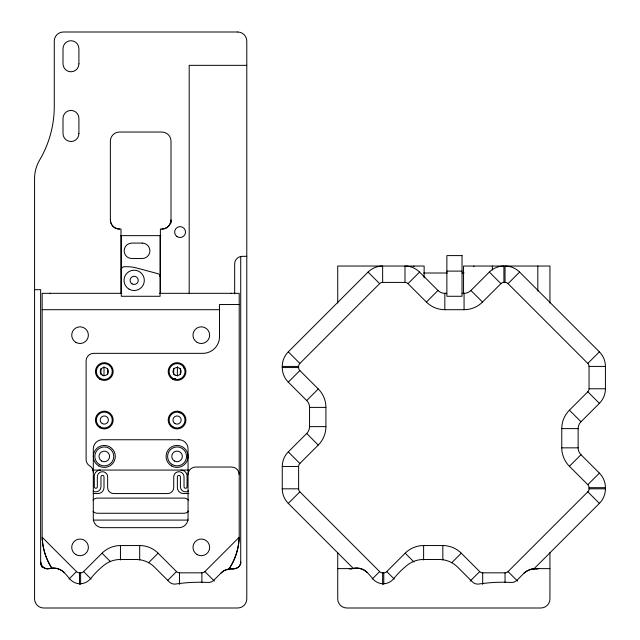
<?xml version="1.0" encoding="UTF-8"?>
<svg xmlns="http://www.w3.org/2000/svg" width="640" height="640" viewBox="0 0 640 640"><rect width="100%" height="100%" fill="white"/><g stroke="black" fill="none" stroke-linecap="round" stroke-linejoin="round"><path stroke-width="0.96" d="M228.784 569.264C235.184 559.872 238.792 548.64 239.176 537.296L204.88 571.592A4.248 4.248 0 0 1 201.88 572.832L179.528 572.832A4.248 4.248 0 0 1 176.528 571.592L158.12 553.184A26.072 26.072 0 0 0 139.688 545.552L120.456 545.552A26.072 26.072 0 0 0 102.024 553.184L83.616 571.592A4.248 4.248 0 0 1 80.616 572.832L79.488 572.832A4.248 4.248 0 0 1 76.488 571.592L42.192 537.296C42.544 548.032 45.808 558.648 51.56 567.728M353.2 568.304L288.296 503.392A20.616 20.616 0 0 1 282.256 488.816L282.256 466.464A20.616 20.616 0 0 1 288.296 451.888L306.696 433.488A9.704 9.704 0 0 0 309.544 426.624L309.544 407.392A9.704 9.704 0 0 0 306.696 400.536L288.296 382.128A20.616 20.616 0 0 1 282.256 367.552L282.256 366.424A20.616 20.616 0 0 1 288.296 351.848L368.064 272.072A20.616 20.616 0 0 1 382.64 266.04L382.64 282.408A4.248 4.248 0 0 0 379.64 283.648L299.872 363.424A4.248 4.248 0 0 0 298.624 366.424L298.624 367.552A4.248 4.248 0 0 0 299.872 370.552L318.272 388.96A26.072 26.072 0 0 1 325.912 407.392L325.912 426.624A26.072 26.072 0 0 1 318.272 445.064L299.872 463.464A4.248 4.248 0 0 0 298.624 466.464L298.624 488.816A4.248 4.248 0 0 0 299.872 491.816L379.64 571.592A4.248 4.248 0 0 0 382.64 572.832L383.776 572.832A4.248 4.248 0 0 0 386.776 571.592L405.176 553.184A26.072 26.072 0 0 1 423.616 545.552L442.848 545.552A26.072 26.072 0 0 1 461.28 553.184L479.688 571.592A4.248 4.248 0 0 0 482.688 572.832L505.04 572.832A4.248 4.248 0 0 0 508.04 571.592L587.808 491.816A4.248 4.248 0 0 0 589.056 488.816L589.056 487.688A4.248 4.248 0 0 0 587.808 484.688L569.408 466.28A26.072 26.072 0 0 1 561.768 447.848L561.768 428.616A26.072 26.072 0 0 1 569.408 410.184L587.808 391.776A4.248 4.248 0 0 0 589.056 388.776L589.056 366.424A4.248 4.248 0 0 0 587.808 363.424L508.04 283.648A4.248 4.248 0 0 0 505.04 282.408L503.904 282.408A4.248 4.248 0 0 0 500.904 283.648L482.504 302.056A26.072 26.072 0 0 1 464.064 309.696L444.832 309.696A26.072 26.072 0 0 1 426.4 302.056L407.992 283.648A4.248 4.248 0 0 0 404.992 282.408L382.64 282.408M68.992 579.08L76.488 571.592M288.296 382.128L299.872 370.552M407.992 283.648L419.568 272.072L437.976 290.48A9.704 9.704 0 0 0 444.832 293.32L446.76 293.32M306.696 400.536L318.272 388.96M148.592 562.72L158.12 553.184M426.4 302.056L437.976 290.48M167.672 580.44L176.528 571.592M462.144 293.32L464.064 293.32A9.704 9.704 0 0 0 470.928 290.48L489.328 272.072A20.616 20.616 0 0 1 503.904 266.04L503.904 282.408M288.296 503.392L299.872 491.816M508.04 283.648L519.616 272.072L599.384 351.848A20.616 20.616 0 0 1 605.424 366.424L605.424 388.776A20.616 20.616 0 0 1 599.384 403.352L580.984 421.76A9.704 9.704 0 0 0 578.136 428.616L578.136 447.848A9.704 9.704 0 0 0 580.984 454.704L599.384 473.112A20.616 20.616 0 0 1 605.424 487.688L605.424 488.816A20.616 20.616 0 0 1 599.384 503.392L533.768 569.008M240.728 256.488L240.728 562.048C240.44 572.072 227.256 566.832 222.512 571.76A10.816 7.648 -45 0 0 220.856 573.192L213.816 580.232A7.576 7.576 0 0 1 208.072 582.44A162.192 162.192 0 0 0 175.736 584.024A7.576 7.576 0 0 1 169.248 581.888L154.4 567.04A25.768 25.768 0 0 0 136.176 559.496L120.248 559.496A25.768 25.768 0 0 0 104.248 565.064A86.4 86.4 0 0 0 90.496 578.736A13.384 13.384 0 0 1 69.608 578.736A86.4 86.4 0 0 0 64.264 572.672C60.504 568.72 54.528 567.112 49.296 568.624A6.824 6.824 0 0 1 40.64 562.048L40.64 289.688L34.576 289.688M372.152 579.08L379.64 571.592M587.808 363.424L599.384 351.848M451.744 562.72L461.28 553.184M569.408 466.28L580.984 454.704M470.152 581.12L479.688 571.592M587.808 484.688L599.384 473.112M536.864 568.872L531.336 569.136L525.664 571.76A10.816 7.648 -45 0 0 524.016 573.192L516.976 580.232A7.576 7.576 0 0 1 511.224 582.44A162.192 162.192 0 0 0 478.888 584.024A7.576 7.576 0 0 1 472.408 581.888L457.56 567.04A25.768 25.768 0 0 0 439.336 559.496L423.408 559.496A25.768 25.768 0 0 0 407.408 565.064A86.4 86.4 0 0 0 393.648 578.736A13.384 13.384 0 0 1 372.768 578.736A86.4 86.4 0 0 0 367.416 572.672C363.664 568.72 357.688 567.112 352.456 568.624A6.824 6.824 0 0 1 348.784 568.624L337.736 568.624M161.904 229.056C166.76 229.168 171.112 224.816 171 219.96A9.096 9.096 0 0 1 161.904 229.056L160.384 229.056L160.384 293.576M246.784 65.344L189.184 65.344L189.184 293.776M117.808 228.904L120.976 229.056L120.976 293.576M120.496 235.648L160.872 235.648M246.784 256.336L242.24 256.336A7.576 7.576 0 0 0 234.664 263.912L234.664 293.864M446.872 271.112L462.032 271.112M423.608 273.008L447.296 273.008M462.096 273.008L464.072 273.008M121.776 293.32L42.152 293.32L42.152 535.296A60.632 60.632 0 0 0 52.112 568.584M159.48 293.32L239.208 293.32L239.208 535.296A60.632 60.632 0 0 1 228.72 569.376M239.208 304.536L219.504 304.536L219.504 336.672A16.672 16.672 0 0 1 202.832 353.344L93.696 353.344A7.576 7.576 0 0 0 86.112 360.928L86.112 459.464A7.576 7.576 0 0 0 89.712 465.912A7.576 7.576 0 0 1 93.312 472.36M42.152 309.696L219.504 309.696M282.256 366.424L298.624 366.424M589.056 366.424L605.424 366.424M282.256 367.552L298.624 367.552M589.056 388.776L605.424 388.776M309.544 407.392L325.912 407.392M309.544 426.624L325.912 426.624M561.768 428.616L578.136 428.616M561.768 447.848L578.136 447.848M282.256 466.464L298.624 466.464M92.64 470.064L188.76 470.064M589.056 487.688L605.424 487.688M282.256 488.816L298.624 488.816M589.056 488.816L605.424 488.816M93.136 493.56L97.936 493.56A6.064 6.064 0 0 0 104 487.496L104 476.888A1.512 1.512 0 0 0 102.488 475.368A1.512 1.512 0 0 0 100.968 476.888L100.968 486.736A5.152 5.152 0 0 1 93.128 491.136M188.888 493.56L183.424 493.56A6.064 6.064 0 0 1 177.368 487.496L177.368 476.888A1.512 1.512 0 0 1 178.88 475.368A1.512 1.512 0 0 1 180.392 476.888L180.392 486.736A5.152 5.152 0 0 0 188.552 490.928M188.256 520.088L93.696 520.088A7.576 7.576 0 0 1 93.128 520.064M549.944 568.624L538.896 568.624A6.824 6.824 0 0 1 536.336 568.832A15.16 15.16 0 0 0 524.016 573.192M232.712 568.792L233.408 568.856M116.96 228.704C113.144 227.664 110.312 223.912 110.368 219.96L110.368 141.136A9.096 9.096 0 0 1 119.464 132.04L161.904 132.04A9.096 9.096 0 0 1 171 141.136L171 222.992M489.328 272.072L500.904 283.648M587.808 391.776L599.384 403.352M470.928 290.48L482.504 302.056M569.408 410.184L580.984 421.76M368.064 272.072L379.64 283.648M587.808 491.816L599.384 503.392M288.296 351.848L299.872 363.424M508.04 571.592L517.568 581.12M306.696 433.488L318.272 445.064M405.176 553.184L414.032 562.04M288.296 451.888L299.872 463.464M386.776 571.592L394.264 579.08M204.88 571.592L214.416 581.12M102.024 553.184L110.192 561.36M83.616 571.592L91.104 579.08M549.944 303.024L549.944 266.04L463.544 266.04L463.544 293.736M549.944 552.624L549.944 598.904A9.096 9.096 0 0 1 540.848 608L346.832 608A9.096 9.096 0 0 1 337.736 598.904L337.736 552.64M537.816 266.04L537.816 290.984M505.04 282.408L505.04 266.04A20.616 20.616 0 0 1 519.616 272.072M505.04 572.832L505.04 582.464M492.344 266.04L492.344 270.016M482.688 572.832L482.688 584.392M464.064 293.32L464.064 309.696M444.832 293.32L444.832 309.696M442.848 545.552L442.848 559.992M424.136 277.912L424.136 266.04L337.736 266.04L337.736 303.024M423.616 545.552L423.616 559.992M404.992 282.408L404.992 266.04A20.616 20.616 0 0 1 419.568 272.072M383.776 572.832L383.776 584.392M382.64 572.832L382.64 584.392M201.88 572.832L201.88 582.464M180.392 368.432L180.392 374.344M179.528 572.832L179.528 584.392M177.368 366.648L177.368 375.328A1.512 1.512 0 0 0 177.504 375.968M173.728 368.504L173.728 374.352M160.088 235.648L160.088 296.28L121.28 296.28L121.28 235.648M139.688 545.552L139.688 559.992M120.456 545.552L120.456 559.992M107.64 368.504L107.64 374.352M104 366.648L104 375.328A1.512 1.512 0 0 1 103.856 375.968M100.968 368.432L100.968 374.344M80.616 572.832L80.616 584.392M79.488 572.832L79.488 584.392M352.456 568.624A15.16 15.16 0 0 1 367.416 572.672M352.4 568.544A7.968 5.448 32.9 0 1 349.152 568.656M538.888 568.416A9.912 7.496 -63.5 0 1 536.888 568.736M473.904 266.04A9.096 9.096 0 0 1 473.72 266.688M413.96 266.688A9.096 9.096 0 0 1 413.776 266.04M42.184 567.352A9.872 9.872 0 0 1 40.64 562.048A6.928 6.4 74.9 0 0 45.984 568.568M240.536 564.424A15.16 15.16 0 0 0 240.728 562.048A6.824 6.824 0 0 1 233.184 568.832A15.16 15.16 0 0 0 220.856 573.192M119.464 229.056A9.096 9.096 0 0 1 110.368 219.96M181 470.064A6.064 6.064 0 0 1 187.064 476.128L187.064 486.736A1.512 1.512 0 0 1 185.552 488.256A1.512 1.512 0 0 1 184.032 486.736L184.032 476.888A5.152 5.152 0 0 0 178.88 471.728A5.152 5.152 0 0 0 173.728 476.888L173.728 487.496A6.064 6.064 0 0 1 167.664 493.56L113.704 493.56A6.064 6.064 0 0 1 107.64 487.496L107.64 476.888A5.152 5.152 0 0 0 102.488 471.728A5.152 5.152 0 0 0 97.328 476.888L97.328 486.736A1.512 1.512 0 0 1 95.816 488.256A1.512 1.512 0 0 1 94.296 486.736L94.296 476.128A6.064 6.064 0 0 1 100.36 470.064M188.624 510.984A6.064 6.064 0 0 1 183.88 513.264L97.48 513.264A6.064 6.064 0 0 1 93.04 511.32M93.04 500.048A6.064 6.064 0 0 1 97.48 498.104L183.88 498.104A6.064 6.064 0 0 1 188.624 500.392M49.296 568.624A15.16 15.16 0 0 1 64.264 572.672M49.24 568.544A7.968 5.448 32.9 0 1 45.992 568.656M175.584 379.288A5.152 5.152 0 0 1 174.8 378.48M121.28 269.752A3.032 3.032 0 0 1 124.312 266.72L127.104 266.72A36.376 36.376 0 0 1 136.52 267.96L157.84 273.672A3.032 3.032 0 0 1 160.088 276.6M239.208 474.608A7.576 7.576 0 0 0 231.632 467.032L195.632 467.032A7.576 7.576 0 0 0 188.048 474.608M49.736 293.32A1.512 1.512 0 0 1 50.288 293.424M231.072 293.424A1.512 1.512 0 0 1 231.632 293.32M179.016 412.56A7.728 7.728 0 0 1 180.088 412.928M175.656 379.136A7.728 7.728 0 0 1 174.568 378.856M183.512 367.272A7.728 7.728 0 0 1 184.064 368.256M237.696 32L63.376 32A9.096 9.096 0 0 0 54.28 41.096L54.28 106.272A106.104 106.104 0 0 1 39.608 160.112A36.376 36.376 0 0 0 34.576 178.576L34.576 598.904A9.096 9.096 0 0 0 43.672 608L237.696 608A9.096 9.096 0 0 0 246.784 598.904L246.784 41.096A9.096 9.096 0 0 0 237.696 32M142.2 243.08L131.888 243.08A7.728 7.728 0 0 0 124.16 250.808A7.728 7.728 0 0 0 131.888 258.536L142.2 258.536A7.728 7.728 0 0 0 149.928 250.808A7.728 7.728 0 0 0 142.2 243.08M462.032 255.6L446.872 255.6L446.872 296.28L462.032 296.28L462.032 255.6M178.952 439.744L102.408 439.744A9.096 9.096 0 0 0 93.312 448.84L93.312 518.568A9.096 9.096 0 0 0 102.408 527.664L178.952 527.664A9.096 9.096 0 0 0 188.048 518.568L188.048 448.84A9.096 9.096 0 0 0 178.952 439.744M78.912 63.832L78.912 48.672A7.96 7.96 0 0 0 70.952 40.712A7.96 7.96 0 0 0 63 48.672L63 63.832A7.96 7.96 0 0 0 70.952 71.792A7.96 7.96 0 0 0 78.912 63.832M78.912 133.56L78.912 118.4A7.96 7.96 0 0 0 70.952 110.44A7.96 7.96 0 0 0 63 118.4L63 133.56A7.96 7.96 0 0 0 70.952 141.512A7.96 7.96 0 0 0 78.912 133.56M171.568 465.936A10.992 10.992 0 0 0 188.048 456.424A10.992 10.992 0 0 0 171.568 446.904A10.992 10.992 0 0 0 171.568 465.936M172.328 464.624A9.472 9.472 0 0 0 186.536 456.424A9.472 9.472 0 0 0 172.328 448.216A9.472 9.472 0 0 0 172.328 464.624M98.808 465.936A10.992 10.992 0 0 0 115.296 456.424A10.992 10.992 0 0 0 98.808 446.904A10.992 10.992 0 0 0 98.808 465.936M99.568 464.624A9.472 9.472 0 0 0 113.776 456.424A9.472 9.472 0 0 0 99.568 448.216A9.472 9.472 0 0 0 99.568 464.624M177.032 236.6A5.456 5.456 0 0 0 185.536 232.472A5.456 5.456 0 0 0 177.712 227.176A5.456 5.456 0 0 0 177.032 236.6M101.648 461.016A5.304 5.304 0 0 0 109.608 456.424A5.304 5.304 0 0 0 101.648 451.824A5.304 5.304 0 0 0 101.648 461.016M174.408 461.016A5.304 5.304 0 0 0 182.368 456.424A5.304 5.304 0 0 0 174.408 451.824A5.304 5.304 0 0 0 174.408 461.016M129.088 289.16A10.152 10.152 0 0 0 144.32 280.368A10.152 10.152 0 0 0 129.088 271.568A10.152 10.152 0 0 0 129.088 289.16M132.12 283.912A4.096 4.096 0 0 0 138.256 280.368A4.096 4.096 0 0 0 132.12 276.824A4.096 4.096 0 0 0 132.12 283.912M172.624 427.72A8.864 8.864 0 0 0 185.928 420.04A8.864 8.864 0 0 0 172.624 412.36A8.864 8.864 0 0 0 172.624 427.72M173.08 426.936A7.96 7.96 0 0 0 185.016 420.04A7.96 7.96 0 0 0 173.08 413.152A7.96 7.96 0 0 0 173.08 426.936M172.624 379.216A8.864 8.864 0 0 0 185.928 371.536A8.864 8.864 0 0 0 172.624 363.856A8.864 8.864 0 0 0 172.624 379.216M173.08 378.432A7.96 7.96 0 0 0 185.016 371.536A7.96 7.96 0 0 0 173.08 364.648A7.96 7.96 0 0 0 173.08 378.432M99.872 427.72A8.864 8.864 0 0 0 113.168 420.04A8.864 8.864 0 0 0 99.872 412.36A8.864 8.864 0 0 0 99.872 427.72M100.328 426.936A7.96 7.96 0 0 0 112.264 420.04A7.96 7.96 0 0 0 100.328 413.152A7.96 7.96 0 0 0 100.328 426.936M99.872 379.216A8.864 8.864 0 0 0 113.168 371.536A8.864 8.864 0 0 0 99.872 363.856A8.864 8.864 0 0 0 99.872 379.216M100.328 378.432A7.96 7.96 0 0 0 112.264 371.536A7.96 7.96 0 0 0 100.328 364.648A7.96 7.96 0 0 0 100.328 378.432M102.256 423.584A4.096 4.096 0 0 0 108.392 420.04A4.096 4.096 0 0 0 102.256 416.496A4.096 4.096 0 0 0 102.256 423.584M175.016 423.584A4.096 4.096 0 0 0 181.152 420.04A4.096 4.096 0 0 0 175.016 416.496A4.096 4.096 0 0 0 175.016 423.584M175.016 375.08A4.096 4.096 0 0 0 181.152 371.536A4.096 4.096 0 0 0 175.016 367.992A4.096 4.096 0 0 0 175.016 375.08M102.256 375.08A4.096 4.096 0 0 0 108.392 371.536A4.096 4.096 0 0 0 102.256 367.992A4.096 4.096 0 0 0 102.256 375.08M75.88 554.592A8.336 8.336 0 0 0 88.384 547.368A8.336 8.336 0 0 0 75.88 540.152A8.336 8.336 0 0 0 75.88 554.592M75.88 342.376A8.336 8.336 0 0 0 88.384 335.16A8.336 8.336 0 0 0 75.88 327.936A8.336 8.336 0 0 0 75.88 342.376M197.144 342.376A8.336 8.336 0 0 0 209.648 335.16A8.336 8.336 0 0 0 197.144 327.936A8.336 8.336 0 0 0 197.144 342.376M197.144 554.592A8.336 8.336 0 0 0 209.648 547.368A8.336 8.336 0 0 0 197.144 540.152A8.336 8.336 0 0 0 197.144 554.592"/></g></svg>
